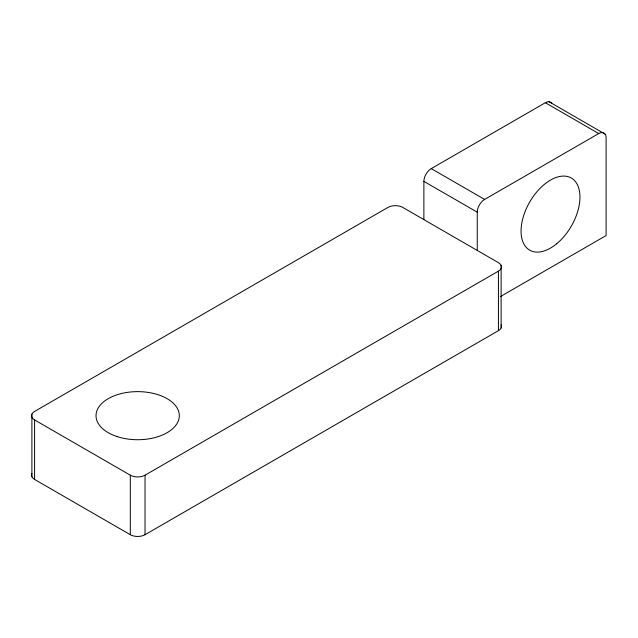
<?xml version="1.0" encoding="UTF-8"?>
<svg xmlns="http://www.w3.org/2000/svg" width="638" height="638" viewBox="0 0 638 638"><rect width="100%" height="100%" fill="white"/><g stroke="black" fill="none" stroke-linecap="round" stroke-linejoin="round"><path stroke-width="0.96" d="M423.879 219.624L423.879 181.367A10.415 6.013 -60 0 1 431.24 168.615L545.362 102.726A10.415 6.013 -60 0 1 551.734 103.3M477.256 250.439L477.256 212.183A10.415 6.013 -60 0 1 484.617 199.431L598.739 133.549A10.415 6.013 -60 0 1 606.1 137.8L606.1 235.566L500.447 296.558M34.596 419.932L130.304 475.19A10.415 6.013 0 0 0 145.033 475.19L498.422 271.158A10.415 6.013 0 0 0 498.422 262.657L402.714 207.398A10.415 6.013 0 0 0 387.992 207.398L34.596 411.43A10.415 6.013 0 0 0 34.596 419.932L34.596 479.441L130.304 534.7A10.415 6.013 0 0 0 145.033 534.7L498.422 330.667A10.415 6.013 0 0 0 501.117 324.862M549.039 101.745L605.111 134.116M545.362 102.726L598.739 133.549M431.24 168.615L484.617 199.431M423.879 181.367L477.256 212.183M501.117 265.352L501.117 327.98M498.422 271.158L498.422 330.667M145.033 475.19L145.033 534.7M130.304 475.19L130.304 534.7M31.9 414.126L31.9 476.745M34.596 479.441A10.415 6.013 0 0 1 31.9 473.635M116.842 436.504A41.645 24.045 0 0 0 179.318 415.681A41.645 24.045 0 0 0 116.842 394.858A41.645 24.045 0 0 0 116.842 436.504M556.735 243.732A41.645 24.045 -60 0 0 572.326 178.656A41.645 24.045 -60 0 0 522.466 219.887A41.645 24.045 -60 0 0 556.735 243.732"/></g></svg>
